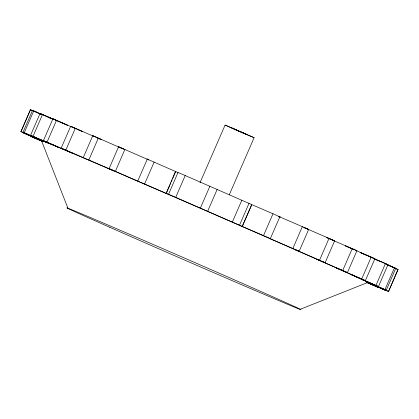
<?xml version="1.0" encoding="UTF-8"?>
<svg xmlns="http://www.w3.org/2000/svg" width="419" height="419" viewBox="0 0 419 419"><rect width="100%" height="100%" fill="white"/><g stroke="black" fill="none" stroke-linecap="round" stroke-linejoin="round"><path stroke-width="0.63" d="M31.786 136.264L42.654 140.904L20.95 131.587L30.456 109.726L43.466 115.105M20.976 131.66L30.456 109.726M38.208 138.951L23.014 132.278L32.514 110.417L37.191 112.386M23.014 132.278L24.25 132.755L33.756 110.899M20.95 131.587L48.028 143.01L30.566 135.306L40.072 113.444L54.198 119.525M30.566 135.306L33.033 136.316L42.534 114.46M33.033 136.316L58.32 147.258L43.414 140.648L52.92 118.787L72.974 127.481M43.414 140.648L47.033 142.167L56.539 120.305M47.033 142.167L73.042 153.459L61.164 148.143L70.67 126.281L93.636 136.285M61.164 148.143L65.825 150.122L75.331 128.261M83.276 157.565L92.782 135.704L123.579 149.112L118.587 146.765L109.081 168.627L114.073 170.968L65.825 150.122M88.838 159.943L98.345 138.081M251.746 204.608L242.24 226.47L251.746 204.608L185.208 175.53L175.472 171.45L166.186 193.426L131.629 178.52L115.372 171.329L124.878 149.473L118.587 146.765M137.793 180.992L147.294 159.131L175.687 171.57L172.607 178.656M144.623 183.941L154.129 162.08M166.699 192.248L169.522 185.748M170.035 184.564L170.805 182.794M171.319 181.61L172.094 179.84M165.966 193.306L168.538 194.285L178.044 172.424M242.24 226.47L175.702 197.386L185.208 175.53M199.999 182.768L225.087 125.077L226.365 125.569L254.108 137.673L229.282 194.772M200.382 208.096L209.888 186.24M207.662 211.265L217.168 189.404M232.362 222.018L241.863 200.162M239.537 225.15L249.038 203.288M242.051 226.412L263.499 235.619L272.999 213.763L280.206 217.011L278.803 216.476M278.986 216.565L308.677 229.408L299.171 251.269L269.187 238.291L270.7 238.872L270.349 238.621L279.855 216.759M292.85 248.488L302.356 226.632M305.378 228.114L303.848 227.48L329.03 238.374L319.529 260.236L294.342 249.342L299.171 251.269M325.123 262.708L316.774 259.241L325.123 262.708L334.629 240.846L329.03 238.374M352.222 248.645L356.925 250.735L347.419 272.591L342.716 270.501L352.222 248.645L333.435 240.543M371.218 257.114L374.885 258.764L365.378 280.62L361.712 278.975L371.218 257.114L355.888 250.478M385.443 263.541L387.963 264.693L378.457 286.549L375.943 285.402L385.443 263.541L373.779 258.465M394.473 267.72L395.766 268.343L386.26 290.199L384.967 289.581L394.473 267.72L384.742 263.472M367.086 282.416L388.544 291.462L398.024 269.527L394.782 268.108M388.544 291.462L398.024 269.527M300.255 309.274L368.013 282.385L386.26 290.199M254.108 137.673L251.306 136.536M147.294 159.131L147.017 159.042L148.509 159.828M308.677 229.408L305.917 228.334M334.629 240.846L326.647 237.536M367.379 282.317L377.708 286.785M82.26 131.482L82.428 131.545M148.625 159.885L124.878 149.473M356.925 250.735L348.577 247.22M347.419 272.591L335.692 267.647L361.712 278.975M55.523 120.337L55.889 120.494M78.589 129.927L81.731 131.257M374.885 258.764L368.233 255.941M365.378 280.62L350.603 274.33L384.967 289.581M240.883 131.99L247.294 134.714L231.901 128.036L240.302 131.744M64.484 124.008L67.826 125.401L60.813 122.301M345.308 245.833L348.016 246.985M250.798 136.322L244.633 133.677M96.323 137.458L101.288 139.564L92.782 135.704M272.999 213.763L251.552 204.551M360.937 252.825L360.11 252.474L364.237 254.328M367.657 255.695L361.456 253.045M387.963 264.693L379.258 260.969M378.457 286.549L361.084 279.106L363.849 280.379M374.518 258.937L378.666 260.718M395.766 268.343L386.423 264.331M42.115 141.234L31.037 136.494L42.319 141.46M354.264 249.771L350.562 248.179M394.824 268.212L398.05 269.6M109.081 168.627L115.372 171.329M240.925 132.074L244.104 133.446M77.232 129.345L78.002 129.68M365.012 254.668L367.631 255.8M168.538 194.285L175.702 197.386M24.25 132.755L27.691 134.242M342.716 270.501L321.782 261.466M42.193 141.009L23.234 132.844L41.638 140.925M368.029 282.354L366.704 281.788L368.903 282.809M381.809 288.801L386.486 290.77L371.286 284.092M237.667 130.655L240.38 131.833M332.744 240.244L331.288 239.61M45.744 116.089L50.84 118.305M368.149 256.025L373.219 258.224M380.761 261.739L375.215 259.33M51.38 118.535L52.993 119.237M364.279 280.327L375.943 285.402M367.123 282.668L378.928 287.743L367.185 282.558M54.763 119.771L59.268 121.735M59.833 121.981L62.976 123.354M48.232 117.32L50.819 118.451M40.596 140.234L42.204 140.946M234.012 129.057L237.123 130.419M387.151 264.766L390.67 266.306M391.844 266.824L394.195 267.851M94.181 136.526L94.872 136.83M73.519 127.716L75.3 128.497M36.071 112.25L37.83 113.02M39.009 113.533L40.769 114.303M30.482 109.799L33.724 111.218M263.499 235.619L270.349 238.621M388.518 291.388L367.447 282.416M233.493 128.827L228.208 126.496M53.009 119.153L40.072 113.444M41.313 114.287L32.514 110.417M326.72 237.583L330.717 239.354M349.2 247.582L349.792 247.839M81.935 131.325L70.67 126.281M60.221 122.039L52.92 118.787M345.486 245.922L348.671 247.341M227.695 126.266L225.087 125.077M68.056 208.494L41.486 140.664A178.772 1.247 23.5 0 1 211.255 212.993A178.772 1.247 23.5 0 1 366.311 282.003M109.569 227.198A127.125 0.885 23.5 0 0 299.046 309.002A127.125 0.885 23.5 0 0 143.848 240.448A127.125 0.885 23.5 0 0 109.569 227.198"/></g></svg>
